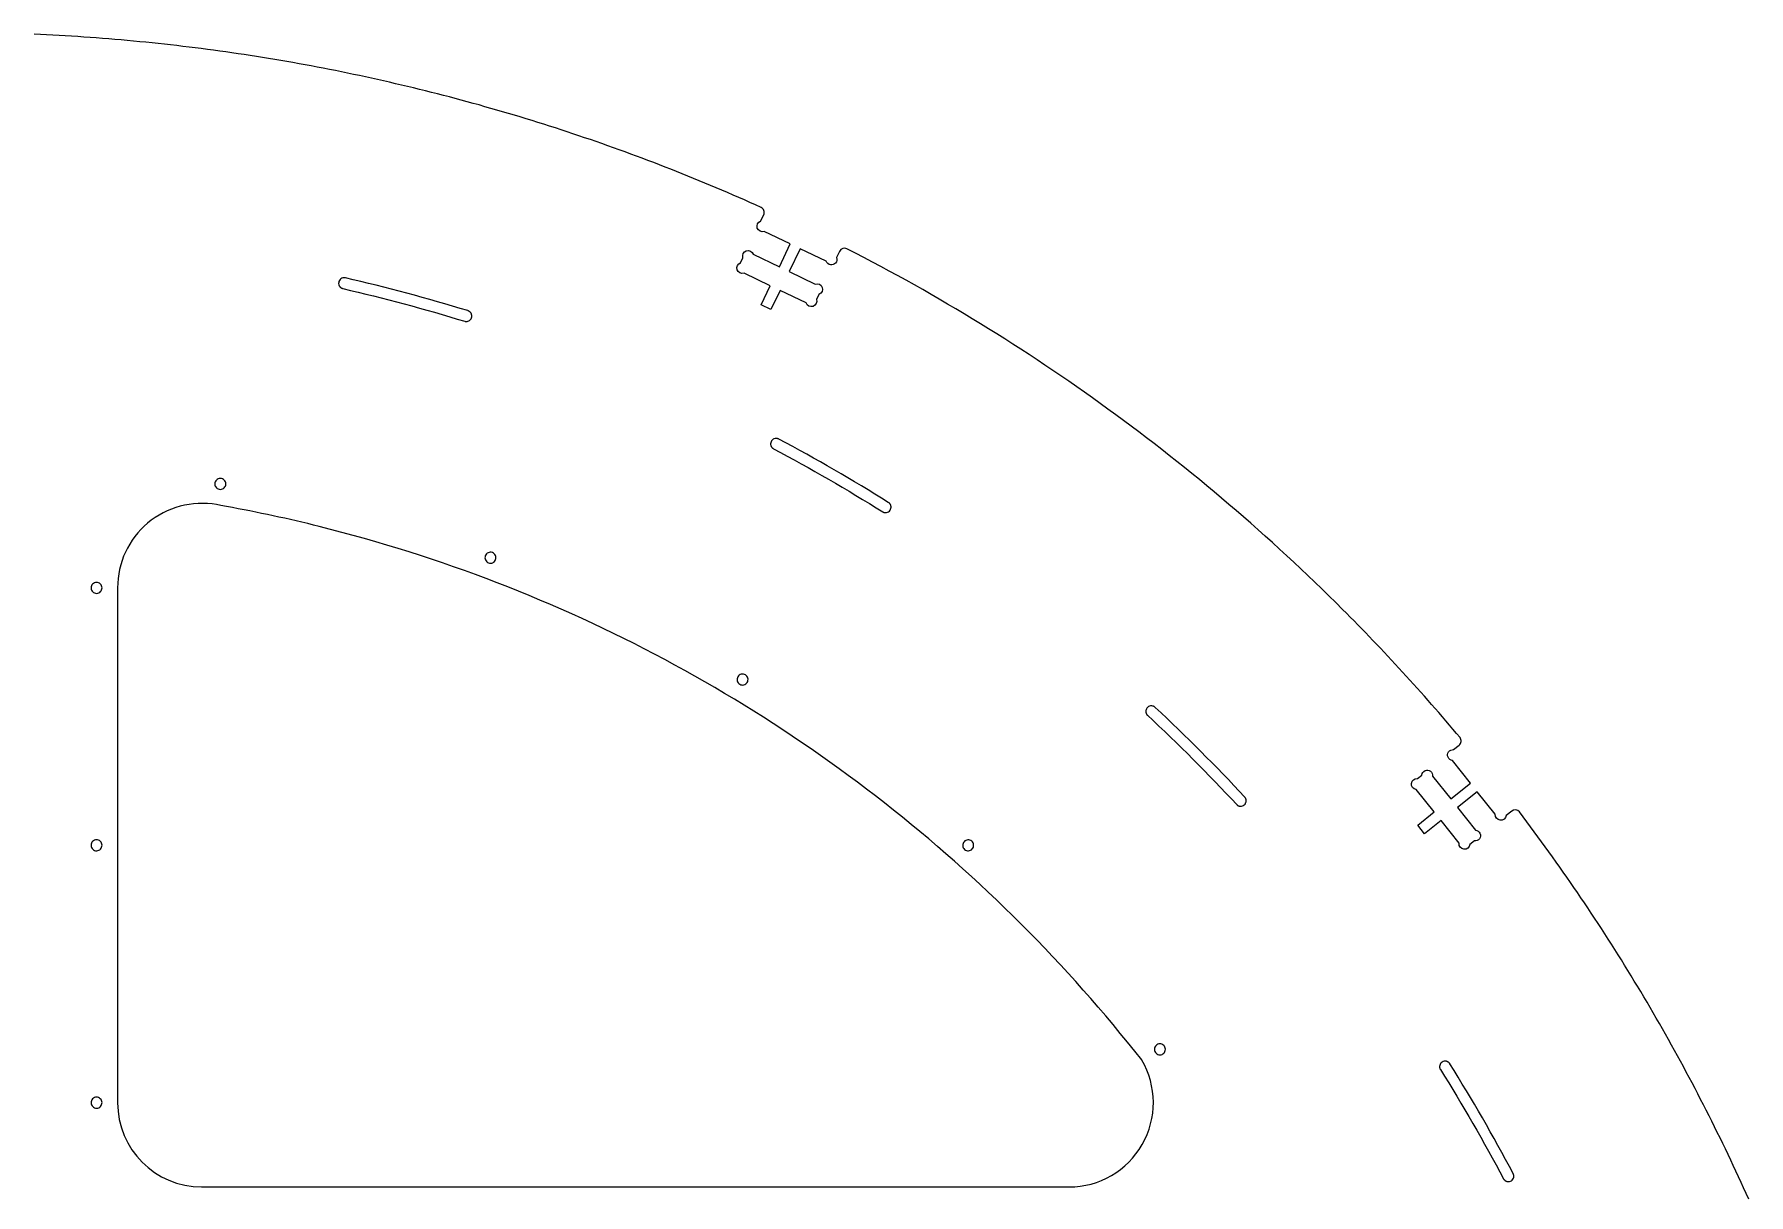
# Model space of a CAD drawing. Extents: x 2 to 157, y -41 to 47.
# Drawn here: x 49.54 to 90.22, y 19.8 to 47.35 of the extents above; entities that cross this region are included whole.
import ezdxf

# ---------------------------------------------------------------- set-up
doc = ezdxf.new("R2010")
doc.units = 0
for name, color, linetype in [('CENTER_DOOR_OPTION', 30, 'CONTINUOUS'), ('OPTIONAL_FIXED_WINDOW', 150, 'CONTINUOUS'), ('SOLID_ENDWALL', 18, 'CONTINUOUS')]:
    doc.layers.add(name, color=color, linetype=linetype)

msp = doc.modelspace()

# ---------------------------------------------------------------- linework, layer by layer
at = {"layer": 'CENTER_DOOR_OPTION'}
msp.add_lwpolyline([(90.222, 19.695), (90.163, 19.828), (90.102, 19.961), (90.042, 20.094), (89.981, 20.227), (89.919, 20.359), (89.857, 20.492), (89.795, 20.624), (89.732, 20.756), (89.669, 20.888), (89.606, 21.019), (89.542, 21.151), (89.477, 21.282), (89.413, 21.413), (89.347, 21.544), (89.282, 21.674), (89.216, 21.805), (89.149, 21.935), (89.082, 22.065), (89.015, 22.195), (88.948, 22.325), (88.879, 22.454), (88.811, 22.583), (88.742, 22.712), (88.673, 22.841), (88.603, 22.97), (88.533, 23.098), (88.462, 23.227), (88.391, 23.355), (88.32, 23.482), (88.248, 23.61), (88.176, 23.737), (88.103, 23.865), (88.03, 23.992), (87.957, 24.118), (87.883, 24.245), (87.809, 24.371), (87.734, 24.497), (87.659, 24.623), (87.584, 24.749), (87.508, 24.874), (87.432, 25), (87.355, 25.125), (87.278, 25.25), (87.2, 25.374), (87.122, 25.499), (87.044, 25.623), (86.966, 25.747), (86.886, 25.87), (86.807, 25.994), (86.727, 26.117), (86.647, 26.24), (86.566, 26.363), (86.485, 26.485), (86.404, 26.608), (86.322, 26.73), (86.239, 26.852), (86.157, 26.973), (86.074, 27.095), (85.99, 27.216), (85.906, 27.337), (85.822, 27.457), (85.737, 27.578), (85.652, 27.698), (85.567, 27.818), (85.481, 27.937), (85.395, 28.057), (85.308, 28.176), (85.221, 28.295), (85.134, 28.414), (85.046, 28.532), (84.957, 28.65), (84.869, 28.768), (84.78, 28.886, 0.414211), (84.597, 28.906), (84.467, 28.803, -1), (84.209, 28.832), (83.781, 29.368), (83.312, 28.994), (83.74, 28.458, -1), (83.711, 28.199), (83.607, 28.117, -1), (83.349, 28.146), (82.921, 28.683), (82.53, 28.371), (82.368, 28.574), (82.759, 28.886), (82.331, 29.422, -1), (82.36, 29.681), (82.464, 29.763, -1), (82.722, 29.734), (83.15, 29.198), (83.619, 29.572), (83.191, 30.108, -1), (83.22, 30.366), (83.35, 30.47, 0.414214), (83.371, 30.652), (83.288, 30.752), (83.204, 30.851), (83.12, 30.949), (83.036, 31.048), (82.952, 31.146), (82.867, 31.244), (82.783, 31.341), (82.697, 31.439), (82.612, 31.536), (82.527, 31.633), (82.441, 31.729), (82.355, 31.825), (82.269, 31.921), (82.182, 32.017), (82.095, 32.113), (82.008, 32.208), (81.921, 32.303), (81.834, 32.397), (81.746, 32.492), (81.658, 32.586), (81.57, 32.68), (81.482, 32.774), (81.393, 32.867), (81.304, 32.96), (81.215, 33.053), (81.126, 33.145), (81.036, 33.238), (80.946, 33.33), (80.856, 33.421), (80.766, 33.513), (80.676, 33.604), (80.585, 33.695), (80.422, 33.857), (80.258, 34.019), (80.093, 34.18), (79.927, 34.34), (79.761, 34.498), (79.594, 34.657), (79.427, 34.814), (79.258, 34.97), (79.089, 35.126), (78.919, 35.28), (78.749, 35.434), (78.578, 35.586), (78.406, 35.738), (78.234, 35.889), (78.061, 36.039), (77.887, 36.188), (77.712, 36.337), (77.537, 36.484), (77.361, 36.63), (77.185, 36.776), (77.008, 36.921), (76.83, 37.064), (76.651, 37.207), (76.472, 37.349), (76.293, 37.49), (76.112, 37.63), (75.931, 37.769), (75.75, 37.907), (75.567, 38.045), (75.384, 38.181), (75.201, 38.316), (75.017, 38.451), (74.832, 38.585), (74.647, 38.717), (74.461, 38.849), (74.274, 38.98), (74.087, 39.11), (73.899, 39.238), (73.711, 39.366), (73.522, 39.493), (73.333, 39.619), (73.143, 39.745), (72.952, 39.869), (72.761, 39.992), (72.569, 40.114), (72.376, 40.236), (72.184, 40.356), (71.99, 40.475), (71.796, 40.594), (71.601, 40.711), (71.406, 40.828), (71.211, 40.944), (71.014, 41.058), (70.818, 41.172), (70.62, 41.285), (70.423, 41.396), (70.224, 41.507), (70.025, 41.617), (69.826, 41.726), (69.626, 41.834), (69.426, 41.94), (69.225, 42.046), (69.023, 42.151), (68.821, 42.255, 0.414211), (68.648, 42.194), (68.576, 42.045, -1), (68.33, 41.959), (67.712, 42.256), (67.452, 41.716), (68.07, 41.418, -1), (68.156, 41.173), (68.099, 41.054, -1), (67.853, 40.968), (67.235, 41.265), (67.018, 40.815), (66.784, 40.928), (67.001, 41.378), (66.382, 41.676, -1), (66.297, 41.921), (66.354, 42.041, -1), (66.599, 42.126), (67.218, 41.829), (67.478, 42.369), (66.86, 42.667, -1), (66.774, 42.912), (66.846, 43.062, 0.414214), (66.785, 43.236), (66.653, 43.295), (66.52, 43.355), (66.387, 43.413), (66.254, 43.472), (66.121, 43.53), (65.987, 43.588), (65.854, 43.645), (65.72, 43.702), (65.586, 43.758), (65.452, 43.814), (65.317, 43.869), (65.183, 43.925), (65.048, 43.979), (64.913, 44.034), (64.778, 44.087), (64.643, 44.141), (64.508, 44.194), (64.372, 44.247), (64.236, 44.299), (64.1, 44.351), (63.964, 44.402), (63.828, 44.453), (63.692, 44.503), (63.555, 44.553), (63.418, 44.603), (63.282, 44.652), (63.145, 44.701), (63.007, 44.75), (62.87, 44.798), (62.732, 44.845), (62.595, 44.892), (62.457, 44.939), (62.319, 44.985), (62.181, 45.031), (62.042, 45.077), (61.904, 45.122), (61.765, 45.166), (61.627, 45.21), (61.488, 45.254), (61.349, 45.297), (61.209, 45.34), (61.07, 45.383), (60.931, 45.425), (60.791, 45.466), (60.651, 45.507), (60.511, 45.548), (60.371, 45.588), (60.231, 45.628), (60.091, 45.668), (59.95, 45.707), (59.809, 45.745), (59.669, 45.783), (59.528, 45.821), (59.387, 45.858), (59.246, 45.895), (59.104, 45.932), (58.963, 45.968), (58.821, 46.003), (58.68, 46.038), (58.538, 46.073), (58.396, 46.107), (58.254, 46.141), (58.112, 46.174), (57.969, 46.207), (57.827, 46.239), (57.684, 46.271), (57.541, 46.303), (57.399, 46.334), (57.256, 46.365), (57.113, 46.395), (56.969, 46.425), (56.826, 46.454), (56.683, 46.483), (56.539, 46.511), (56.395, 46.539), (56.252, 46.567), (56.108, 46.594), (55.964, 46.621), (55.82, 46.647), (55.675, 46.673), (55.531, 46.698), (55.387, 46.723), (55.242, 46.747), (55.097, 46.771), (54.953, 46.795), (54.808, 46.818), (54.663, 46.841), (54.518, 46.863), (54.373, 46.885), (54.227, 46.906), (54.082, 46.927), (53.937, 46.947), (53.791, 46.967), (53.645, 46.987), (53.5, 47.006), (53.354, 47.024), (53.208, 47.042), (53.062, 47.06), (52.916, 47.077), (52.769, 47.094), (52.623, 47.11), (52.477, 47.126), (52.33, 47.141), (52.184, 47.156), (52.037, 47.171), (51.89, 47.185), (51.743, 47.198), (51.597, 47.212), (51.45, 47.224), (51.303, 47.236), (51.155, 47.248), (51.008, 47.259), (50.861, 47.27), (50.713, 47.28), (50.566, 47.29), (50.418, 47.3), (50.271, 47.309), (50.123, 47.317), (49.975, 47.325), (49.828, 47.333), (49.68, 47.34), (49.532, 47.346)], format="xyb", dxfattribs=at)
msp.add_lwpolyline([(90.222, 19.695), (90.163, 19.828), (90.102, 19.961), (90.042, 20.094), (89.981, 20.227), (89.919, 20.359), (89.857, 20.492), (89.795, 20.624), (89.732, 20.756), (89.669, 20.888), (89.606, 21.019), (89.542, 21.151), (89.477, 21.282), (89.413, 21.413), (89.347, 21.544), (89.282, 21.674), (89.216, 21.805), (89.149, 21.935), (89.082, 22.065), (89.015, 22.195), (88.948, 22.325), (88.879, 22.454), (88.811, 22.583), (88.742, 22.712), (88.673, 22.841), (88.603, 22.97), (88.533, 23.098), (88.462, 23.227), (88.391, 23.355), (88.32, 23.482), (88.248, 23.61), (88.176, 23.737), (88.103, 23.865), (88.03, 23.992), (87.957, 24.118), (87.883, 24.245), (87.809, 24.371), (87.734, 24.497), (87.659, 24.623), (87.584, 24.749), (87.508, 24.874), (87.432, 25), (87.355, 25.125), (87.278, 25.25), (87.2, 25.374), (87.122, 25.499), (87.044, 25.623), (86.966, 25.747), (86.886, 25.87), (86.807, 25.994), (86.727, 26.117), (86.647, 26.24), (86.566, 26.363), (86.485, 26.485), (86.404, 26.608), (86.322, 26.73), (86.239, 26.852), (86.157, 26.973), (86.074, 27.095), (85.99, 27.216), (85.906, 27.337), (85.822, 27.457), (85.737, 27.578), (85.652, 27.698), (85.567, 27.818), (85.481, 27.937), (85.395, 28.057), (85.308, 28.176), (85.221, 28.295), (85.134, 28.414), (85.046, 28.532), (84.957, 28.65), (84.869, 28.768), (84.78, 28.886, 0.414211), (84.597, 28.906), (84.467, 28.803, -1), (84.209, 28.832), (83.781, 29.368), (83.312, 28.994), (83.74, 28.458, -1), (83.711, 28.199), (83.607, 28.117, -1), (83.349, 28.146), (82.921, 28.683), (82.53, 28.371), (82.368, 28.574), (82.759, 28.886), (82.331, 29.422, -1), (82.36, 29.681), (82.464, 29.763, -1), (82.722, 29.734), (83.15, 29.198), (83.619, 29.572), (83.191, 30.108, -1), (83.22, 30.366), (83.35, 30.47, 0.414214), (83.371, 30.652), (83.288, 30.752), (83.204, 30.851), (83.12, 30.949), (83.036, 31.048), (82.952, 31.146), (82.867, 31.244), (82.783, 31.341), (82.697, 31.439), (82.612, 31.536), (82.527, 31.633), (82.441, 31.729), (82.355, 31.825), (82.269, 31.921), (82.182, 32.017), (82.095, 32.113), (82.008, 32.208), (81.921, 32.303), (81.834, 32.397), (81.746, 32.492), (81.658, 32.586), (81.57, 32.68), (81.482, 32.774), (81.393, 32.867), (81.304, 32.96), (81.215, 33.053), (81.126, 33.145), (81.036, 33.238), (80.946, 33.33), (80.856, 33.421), (80.766, 33.513), (80.676, 33.604), (80.585, 33.695), (80.422, 33.857), (80.258, 34.019), (80.093, 34.18), (79.927, 34.34), (79.761, 34.498), (79.594, 34.657), (79.427, 34.814), (79.258, 34.97), (79.089, 35.126), (78.919, 35.28), (78.749, 35.434), (78.578, 35.586), (78.406, 35.738), (78.234, 35.889), (78.061, 36.039), (77.887, 36.188), (77.712, 36.337), (77.537, 36.484), (77.361, 36.63), (77.185, 36.776), (77.008, 36.921), (76.83, 37.064), (76.651, 37.207), (76.472, 37.349), (76.293, 37.49), (76.112, 37.63), (75.931, 37.769), (75.75, 37.907), (75.567, 38.045), (75.384, 38.181), (75.201, 38.316), (75.017, 38.451), (74.832, 38.585), (74.647, 38.717), (74.461, 38.849), (74.274, 38.98), (74.087, 39.11), (73.899, 39.238), (73.711, 39.366), (73.522, 39.493), (73.333, 39.619), (73.143, 39.745), (72.952, 39.869), (72.761, 39.992), (72.569, 40.114), (72.376, 40.236), (72.184, 40.356), (71.99, 40.475), (71.796, 40.594), (71.601, 40.711), (71.406, 40.828), (71.211, 40.944), (71.014, 41.058), (70.818, 41.172), (70.62, 41.285), (70.423, 41.396), (70.224, 41.507), (70.025, 41.617), (69.826, 41.726), (69.626, 41.834), (69.426, 41.94), (69.225, 42.046), (69.023, 42.151), (68.821, 42.255, 0.414211), (68.648, 42.194), (68.576, 42.045, -1), (68.33, 41.959), (67.712, 42.256), (67.452, 41.716), (68.07, 41.418, -1), (68.156, 41.173), (68.099, 41.054, -1), (67.853, 40.968), (67.235, 41.265), (67.018, 40.815), (66.784, 40.928), (67.001, 41.378), (66.382, 41.676, -1), (66.297, 41.921), (66.354, 42.041, -1), (66.599, 42.126), (67.218, 41.829), (67.478, 42.369), (66.86, 42.667, -1), (66.774, 42.912), (66.846, 43.062, 0.414214), (66.785, 43.236), (66.653, 43.295), (66.52, 43.355), (66.387, 43.413), (66.254, 43.472), (66.121, 43.53), (65.987, 43.588), (65.854, 43.645), (65.72, 43.702), (65.586, 43.758), (65.452, 43.814), (65.317, 43.869), (65.183, 43.925), (65.048, 43.979), (64.913, 44.034), (64.778, 44.087), (64.643, 44.141), (64.508, 44.194), (64.372, 44.247), (64.236, 44.299), (64.1, 44.351), (63.964, 44.402), (63.828, 44.453), (63.692, 44.503), (63.555, 44.553), (63.418, 44.603), (63.282, 44.652), (63.145, 44.701), (63.007, 44.75), (62.87, 44.798), (62.732, 44.845), (62.595, 44.892), (62.457, 44.939), (62.319, 44.985), (62.181, 45.031), (62.042, 45.077), (61.904, 45.122), (61.765, 45.166), (61.627, 45.21), (61.488, 45.254), (61.349, 45.297), (61.209, 45.34), (61.07, 45.383), (60.931, 45.425), (60.791, 45.466), (60.651, 45.507), (60.511, 45.548), (60.371, 45.588), (60.231, 45.628), (60.091, 45.668), (59.95, 45.707), (59.809, 45.745), (59.669, 45.783), (59.528, 45.821), (59.387, 45.858), (59.246, 45.895), (59.104, 45.932), (58.963, 45.968), (58.821, 46.003), (58.68, 46.038), (58.538, 46.073), (58.396, 46.107), (58.254, 46.141), (58.112, 46.174), (57.969, 46.207), (57.827, 46.239), (57.684, 46.271), (57.541, 46.303), (57.399, 46.334), (57.256, 46.365), (57.113, 46.395), (56.969, 46.425), (56.826, 46.454), (56.683, 46.483), (56.539, 46.511), (56.395, 46.539), (56.252, 46.567), (56.108, 46.594), (55.964, 46.621), (55.82, 46.647), (55.675, 46.673), (55.531, 46.698), (55.387, 46.723), (55.242, 46.747), (55.097, 46.771), (54.953, 46.795), (54.808, 46.818), (54.663, 46.841), (54.518, 46.863), (54.373, 46.885), (54.227, 46.906), (54.082, 46.927), (53.937, 46.947), (53.791, 46.967), (53.645, 46.987), (53.5, 47.006), (53.354, 47.024), (53.208, 47.042), (53.062, 47.06), (52.916, 47.077), (52.769, 47.094), (52.623, 47.11), (52.477, 47.126), (52.33, 47.141), (52.184, 47.156), (52.037, 47.171), (51.89, 47.185), (51.743, 47.198), (51.597, 47.212), (51.45, 47.224), (51.303, 47.236), (51.155, 47.248), (51.008, 47.259), (50.861, 47.27), (50.713, 47.28), (50.566, 47.29), (50.418, 47.3), (50.271, 47.309), (50.123, 47.317), (49.975, 47.325), (49.828, 47.333), (49.68, 47.34), (49.532, 47.346)], format="xyb", dxfattribs=at)
for points in [[(59.753, 40.533), (59.762, 40.531), (59.77, 40.529), (59.778, 40.528), (59.786, 40.528), (59.795, 40.528), (59.803, 40.529), (59.812, 40.531), (59.821, 40.533, 0.414214), (59.914, 40.693), (59.911, 40.702), (59.908, 40.71), (59.904, 40.718), (59.9, 40.726), (59.895, 40.733), (59.89, 40.74), (59.885, 40.747), (59.879, 40.753), (59.873, 40.759), (59.866, 40.764), (59.859, 40.769), (59.852, 40.773), (59.845, 40.777), (59.837, 40.78), (59.829, 40.783), (59.821, 40.786), (59.642, 40.84), (59.462, 40.894), (59.282, 40.947), (59.102, 40.999), (58.922, 41.051), (58.742, 41.101), (58.561, 41.151), (58.38, 41.2), (58.199, 41.248), (58.017, 41.296), (57.835, 41.342), (57.653, 41.388), (57.471, 41.433), (57.289, 41.477), (57.106, 41.521), (56.924, 41.563), (56.915, 41.565), (56.907, 41.567), (56.899, 41.567), (56.89, 41.568), (56.882, 41.568), (56.873, 41.567), (56.864, 41.565), (56.856, 41.563, 0.414214), (56.763, 41.403), (56.766, 41.394), (56.769, 41.386), (56.773, 41.378), (56.777, 41.37), (56.782, 41.363), (56.787, 41.356), (56.792, 41.35), (56.798, 41.344), (56.804, 41.338), (56.811, 41.333), (56.818, 41.328), (56.825, 41.323), (56.832, 41.319), (56.84, 41.316), (56.848, 41.313), (56.856, 41.311), (57.039, 41.268), (57.221, 41.225), (57.404, 41.181), (57.586, 41.136), (57.768, 41.09), (57.949, 41.043), (58.131, 40.996), (58.312, 40.948), (58.493, 40.899), (58.674, 40.849), (58.854, 40.798), (59.035, 40.747), (59.215, 40.695), (59.395, 40.642), (59.574, 40.588)], [(69.673, 36.009), (69.68, 36.005), (69.688, 36.001), (69.695, 35.998), (69.703, 35.996), (69.711, 35.994), (69.72, 35.993), (69.729, 35.992), (69.738, 35.992, 0.414214), (69.869, 36.123), (69.869, 36.132), (69.868, 36.14), (69.866, 36.149), (69.864, 36.158), (69.862, 36.166), (69.859, 36.174), (69.855, 36.181), (69.851, 36.189), (69.846, 36.196), (69.841, 36.203), (69.836, 36.209), (69.83, 36.215), (69.824, 36.221), (69.818, 36.226), (69.811, 36.231), (69.804, 36.236), (69.644, 36.335), (69.485, 36.433), (69.325, 36.531), (69.165, 36.628), (69.004, 36.724), (68.842, 36.82), (68.681, 36.915), (68.519, 37.009), (68.356, 37.103), (68.193, 37.195), (68.03, 37.287), (67.866, 37.379), (67.701, 37.469), (67.537, 37.559), (67.371, 37.648), (67.206, 37.737), (67.199, 37.741), (67.191, 37.744), (67.183, 37.747), (67.175, 37.75), (67.167, 37.752), (67.158, 37.753), (67.149, 37.754), (67.14, 37.754, 0.414214), (67.01, 37.623), (67.01, 37.614), (67.011, 37.606), (67.012, 37.597), (67.014, 37.588), (67.017, 37.58), (67.02, 37.572), (67.024, 37.564), (67.028, 37.557), (67.032, 37.55), (67.037, 37.543), (67.043, 37.537), (67.048, 37.53), (67.054, 37.525), (67.061, 37.519), (67.068, 37.515), (67.075, 37.51), (67.241, 37.422), (67.406, 37.333), (67.571, 37.243), (67.735, 37.152), (67.899, 37.061), (68.062, 36.969), (68.225, 36.876), (68.388, 36.783), (68.55, 36.689), (68.712, 36.594), (68.873, 36.498), (69.034, 36.402), (69.194, 36.305), (69.354, 36.207), (69.514, 36.108)], [(78.074, 29.06), (78.08, 29.054), (78.086, 29.048), (78.093, 29.043), (78.1, 29.039), (78.107, 29.035), (78.115, 29.032), (78.123, 29.029), (78.132, 29.026, 0.414214), (78.292, 29.118), (78.294, 29.127), (78.296, 29.136), (78.297, 29.145), (78.297, 29.153), (78.297, 29.162), (78.296, 29.171), (78.294, 29.179), (78.292, 29.187), (78.29, 29.195), (78.287, 29.203), (78.283, 29.211), (78.279, 29.218), (78.275, 29.225), (78.27, 29.232), (78.264, 29.239), (78.259, 29.245), (78.131, 29.382), (78.002, 29.518), (77.873, 29.654), (77.743, 29.789), (77.613, 29.924), (77.481, 30.058), (77.35, 30.191), (77.218, 30.324), (77.085, 30.457), (76.951, 30.588), (76.817, 30.72), (76.683, 30.85), (76.547, 30.98), (76.411, 31.11), (76.275, 31.239), (76.138, 31.367), (76.132, 31.373), (76.125, 31.378), (76.119, 31.383), (76.111, 31.387), (76.104, 31.391), (76.096, 31.395), (76.088, 31.398), (76.079, 31.401, 0.414214), (75.919, 31.308), (75.917, 31.299), (75.916, 31.291), (75.915, 31.282), (75.915, 31.273), (75.915, 31.265), (75.916, 31.256), (75.917, 31.248), (75.919, 31.239), (75.922, 31.231), (75.925, 31.223), (75.928, 31.216), (75.932, 31.208), (75.937, 31.201), (75.942, 31.194), (75.947, 31.188), (75.953, 31.182), (76.09, 31.054), (76.226, 30.925), (76.362, 30.795), (76.498, 30.665), (76.632, 30.535), (76.766, 30.404), (76.9, 30.272), (77.033, 30.139), (77.165, 30.006), (77.297, 29.873), (77.428, 29.739), (77.558, 29.604), (77.688, 29.469), (77.817, 29.333), (77.946, 29.197)], [(82.905, 22.776), (83.004, 22.617), (83.102, 22.458), (83.199, 22.299), (83.296, 22.138), (83.392, 21.978), (83.488, 21.817), (83.582, 21.655), (83.676, 21.493), (83.77, 21.33), (83.863, 21.167), (83.955, 21.003), (84.046, 20.839), (84.136, 20.674), (84.226, 20.509), (84.316, 20.344), (84.404, 20.178), (84.409, 20.17), (84.413, 20.164), (84.419, 20.157), (84.425, 20.151), (84.431, 20.145), (84.437, 20.14), (84.444, 20.135), (84.451, 20.13), (84.459, 20.126), (84.466, 20.123), (84.474, 20.12), (84.482, 20.117), (84.491, 20.115), (84.5, 20.113), (84.508, 20.113), (84.517, 20.112, 0.414214), (84.648, 20.243), (84.648, 20.252), (84.647, 20.261), (84.646, 20.269), (84.644, 20.277), (84.641, 20.286), (84.638, 20.293), (84.635, 20.301), (84.631, 20.308), (84.542, 20.475), (84.453, 20.64), (84.363, 20.805), (84.272, 20.97), (84.181, 21.134), (84.089, 21.298), (83.996, 21.461), (83.903, 21.624), (83.809, 21.786), (83.714, 21.947), (83.619, 22.109), (83.523, 22.269), (83.426, 22.429), (83.328, 22.589), (83.23, 22.748), (83.131, 22.907), (83.127, 22.914), (83.122, 22.921), (83.117, 22.927), (83.111, 22.934), (83.105, 22.939), (83.098, 22.945), (83.091, 22.95), (83.084, 22.954), (83.077, 22.958), (83.069, 22.962), (83.061, 22.965), (83.053, 22.968), (83.045, 22.97), (83.036, 22.971), (83.027, 22.972), (83.018, 22.972, 0.414214), (82.887, 22.841), (82.887, 22.832), (82.888, 22.823), (82.889, 22.815), (82.891, 22.807), (82.893, 22.799), (82.896, 22.791), (82.9, 22.784)]]:
    msp.add_lwpolyline(points, format="xyb", close=True, dxfattribs=at)
at = {"layer": 'OPTIONAL_FIXED_WINDOW'}
for points in [[(53.951, 36.803, 0.414214), (53.821, 36.673, 0.414214), (53.951, 36.543, 0.414214), (54.081, 36.673, 0.414214)], [(53.963, 36.163), (53.863, 36.181, 0.467483), (51.513, 34.207), (51.513, 21.986, 0.413318), (53.507, 19.986), (74.093, 19.986, 0.57979), (75.818, 22.999), (75.818, 23), (75.65, 23.212), (75.48, 23.423), (75.309, 23.632), (75.136, 23.841), (74.962, 24.048), (74.787, 24.253), (74.609, 24.458), (74.431, 24.66), (74.25, 24.862), (74.069, 25.062), (73.886, 25.261), (73.701, 25.458), (73.515, 25.654), (73.327, 25.849), (73.139, 26.042), (72.948, 26.234), (72.756, 26.424), (72.563, 26.613), (72.368, 26.8), (72.172, 26.986), (71.975, 27.171), (71.776, 27.354), (71.576, 27.535), (71.374, 27.715), (71.171, 27.893), (70.967, 28.07), (70.762, 28.246), (70.555, 28.42), (70.346, 28.592), (70.137, 28.763), (69.926, 28.932), (69.714, 29.1), (69.5, 29.266), (69.286, 29.43), (69.07, 29.593), (68.852, 29.755), (68.634, 29.914), (68.414, 30.072), (68.193, 30.229), (67.971, 30.384), (67.747, 30.537), (67.523, 30.689), (67.297, 30.838), (67.07, 30.987), (66.842, 31.133), (66.612, 31.278), (66.382, 31.421), (66.15, 31.563), (65.917, 31.702), (65.683, 31.841), (65.448, 31.977), (65.211, 32.111), (64.974, 32.244), (64.735, 32.375), (64.496, 32.505), (64.255, 32.632), (64.013, 32.758), (63.77, 32.882), (63.526, 33.004), (63.281, 33.124), (63.035, 33.243), (62.788, 33.36), (62.54, 33.475), (62.291, 33.588), (62.041, 33.699), (61.79, 33.809), (61.537, 33.916), (61.284, 34.022), (61.03, 34.125), (60.775, 34.227), (60.519, 34.327), (60.262, 34.426), (60.004, 34.522), (59.745, 34.616), (59.485, 34.708), (59.224, 34.799), (58.962, 34.887), (58.699, 34.974), (58.436, 35.058), (58.171, 35.141), (57.906, 35.222), (57.64, 35.3), (57.373, 35.377), (57.105, 35.451), (56.836, 35.524), (56.566, 35.595), (56.293, 35.664), (56.16, 35.697), (56.024, 35.73), (55.888, 35.762), (55.752, 35.794), (55.615, 35.826), (55.479, 35.857), (55.342, 35.887), (55.205, 35.917), (55.068, 35.947), (54.93, 35.975), (54.793, 36.004), (54.655, 36.032), (54.517, 36.059), (54.378, 36.086), (54.24, 36.112), (54.101, 36.138)], [(60.316, 34.8, 0.414214), (60.483, 34.877, 0.414214), (60.407, 35.044, 0.414214), (60.24, 34.967, 0.414214)], [(50.885, 34.229, 0.414214), (50.991, 34.078, 0.414214), (51.141, 34.183, 0.414214), (51.036, 34.334, 0.414214)], [(66.277, 31.918, 0.414214), (66.455, 31.962, 0.414214), (66.411, 32.141, 0.414214), (66.232, 32.096, 0.414214)], [(50.885, 28.119, 0.414214), (50.991, 27.968, 0.414214), (51.141, 28.073, 0.414214), (51.036, 28.224, 0.414214)], [(71.613, 27.997, 0.414214), (71.797, 28.009, 0.414214), (71.785, 28.193, 0.414214), (71.602, 28.181, 0.414214)], [(76.142, 23.179, 0.414214), (76.322, 23.145, 0.414214), (76.357, 23.325, 0.414214), (76.176, 23.36, 0.414214)], [(50.991, 21.858, 0.414214), (51.141, 21.964, 0.414214), (51.036, 22.114, 0.414214), (50.885, 22.009, 0.414214)]]:
    msp.add_lwpolyline(points, format="xyb", close=True, dxfattribs=at)
at = {"layer": 'SOLID_ENDWALL'}
msp.add_lwpolyline([(90.222, 19.695), (90.163, 19.828), (90.102, 19.961), (90.042, 20.094), (89.981, 20.227), (89.919, 20.359), (89.857, 20.492), (89.795, 20.624), (89.732, 20.756), (89.669, 20.888), (89.606, 21.019), (89.542, 21.151), (89.477, 21.282), (89.413, 21.413), (89.347, 21.544), (89.282, 21.674), (89.216, 21.805), (89.149, 21.935), (89.082, 22.065), (89.015, 22.195), (88.948, 22.325), (88.879, 22.454), (88.811, 22.583), (88.742, 22.712), (88.673, 22.841), (88.603, 22.97), (88.533, 23.098), (88.462, 23.227), (88.391, 23.355), (88.32, 23.482), (88.248, 23.61), (88.176, 23.737), (88.103, 23.865), (88.03, 23.992), (87.957, 24.118), (87.883, 24.245), (87.809, 24.371), (87.734, 24.497), (87.659, 24.623), (87.584, 24.749), (87.508, 24.874), (87.432, 25), (87.355, 25.125), (87.278, 25.25), (87.2, 25.374), (87.122, 25.499), (87.044, 25.623), (86.966, 25.747), (86.886, 25.87), (86.807, 25.994), (86.727, 26.117), (86.647, 26.24), (86.566, 26.363), (86.485, 26.485), (86.404, 26.608), (86.322, 26.73), (86.239, 26.852), (86.157, 26.973), (86.074, 27.095), (85.99, 27.216), (85.906, 27.337), (85.822, 27.457), (85.737, 27.578), (85.652, 27.698), (85.567, 27.818), (85.481, 27.937), (85.395, 28.057), (85.308, 28.176), (85.221, 28.295), (85.134, 28.414), (85.046, 28.532), (84.957, 28.65), (84.869, 28.768), (84.78, 28.886, 0.414211), (84.597, 28.906), (84.467, 28.803, -1), (84.209, 28.832), (83.781, 29.368), (83.312, 28.994), (83.74, 28.458, -1), (83.711, 28.199), (83.607, 28.117, -1), (83.349, 28.146), (82.921, 28.683), (82.53, 28.371), (82.368, 28.574), (82.759, 28.886), (82.331, 29.422, -1), (82.36, 29.681), (82.464, 29.763, -1), (82.722, 29.734), (83.15, 29.198), (83.619, 29.572), (83.191, 30.108, -1), (83.22, 30.366), (83.35, 30.47, 0.414214), (83.371, 30.652), (83.288, 30.752), (83.204, 30.851), (83.12, 30.949), (83.036, 31.048), (82.952, 31.146), (82.867, 31.244), (82.783, 31.341), (82.697, 31.439), (82.612, 31.536), (82.527, 31.633), (82.441, 31.729), (82.355, 31.825), (82.269, 31.921), (82.182, 32.017), (82.095, 32.113), (82.008, 32.208), (81.921, 32.303), (81.834, 32.397), (81.746, 32.492), (81.658, 32.586), (81.57, 32.68), (81.482, 32.774), (81.393, 32.867), (81.304, 32.96), (81.215, 33.053), (81.126, 33.145), (81.036, 33.238), (80.946, 33.33), (80.856, 33.421), (80.766, 33.513), (80.676, 33.604), (80.585, 33.695), (80.422, 33.857), (80.258, 34.019), (80.093, 34.18), (79.927, 34.34), (79.761, 34.498), (79.594, 34.657), (79.427, 34.814), (79.258, 34.97), (79.089, 35.126), (78.919, 35.28), (78.749, 35.434), (78.578, 35.586), (78.406, 35.738), (78.234, 35.889), (78.061, 36.039), (77.887, 36.188), (77.712, 36.337), (77.537, 36.484), (77.361, 36.63), (77.185, 36.776), (77.008, 36.921), (76.83, 37.064), (76.651, 37.207), (76.472, 37.349), (76.293, 37.49), (76.112, 37.63), (75.931, 37.769), (75.75, 37.907), (75.567, 38.045), (75.384, 38.181), (75.201, 38.316), (75.017, 38.451), (74.832, 38.585), (74.647, 38.717), (74.461, 38.849), (74.274, 38.98), (74.087, 39.11), (73.899, 39.238), (73.711, 39.366), (73.522, 39.493), (73.333, 39.619), (73.143, 39.745), (72.952, 39.869), (72.761, 39.992), (72.569, 40.114), (72.376, 40.236), (72.184, 40.356), (71.99, 40.475), (71.796, 40.594), (71.601, 40.711), (71.406, 40.828), (71.211, 40.944), (71.014, 41.058), (70.818, 41.172), (70.62, 41.285), (70.423, 41.396), (70.224, 41.507), (70.025, 41.617), (69.826, 41.726), (69.626, 41.834), (69.426, 41.94), (69.225, 42.046), (69.023, 42.151), (68.821, 42.255, 0.414211), (68.648, 42.194), (68.576, 42.045, -1), (68.33, 41.959), (67.712, 42.256), (67.452, 41.716), (68.07, 41.418, -1), (68.156, 41.173), (68.099, 41.054, -1), (67.853, 40.968), (67.235, 41.265), (67.018, 40.815), (66.784, 40.928), (67.001, 41.378), (66.382, 41.676, -1), (66.297, 41.921), (66.354, 42.041, -1), (66.599, 42.126), (67.218, 41.829), (67.478, 42.369), (66.86, 42.667, -1), (66.774, 42.912), (66.846, 43.062, 0.414214), (66.785, 43.236), (66.653, 43.295), (66.52, 43.355), (66.387, 43.413), (66.254, 43.472), (66.121, 43.53), (65.987, 43.588), (65.854, 43.645), (65.72, 43.702), (65.586, 43.758), (65.452, 43.814), (65.317, 43.869), (65.183, 43.925), (65.048, 43.979), (64.913, 44.034), (64.778, 44.087), (64.643, 44.141), (64.508, 44.194), (64.372, 44.247), (64.236, 44.299), (64.1, 44.351), (63.964, 44.402), (63.828, 44.453), (63.692, 44.503), (63.555, 44.553), (63.418, 44.603), (63.282, 44.652), (63.145, 44.701), (63.007, 44.75), (62.87, 44.798), (62.732, 44.845), (62.595, 44.892), (62.457, 44.939), (62.319, 44.985), (62.181, 45.031), (62.042, 45.077), (61.904, 45.122), (61.765, 45.166), (61.627, 45.21), (61.488, 45.254), (61.349, 45.297), (61.209, 45.34), (61.07, 45.383), (60.931, 45.425), (60.791, 45.466), (60.651, 45.507), (60.511, 45.548), (60.371, 45.588), (60.231, 45.628), (60.091, 45.668), (59.95, 45.707), (59.809, 45.745), (59.669, 45.783), (59.528, 45.821), (59.387, 45.858), (59.246, 45.895), (59.104, 45.932), (58.963, 45.968), (58.821, 46.003), (58.68, 46.038), (58.538, 46.073), (58.396, 46.107), (58.254, 46.141), (58.112, 46.174), (57.969, 46.207), (57.827, 46.239), (57.684, 46.271), (57.541, 46.303), (57.399, 46.334), (57.256, 46.365), (57.113, 46.395), (56.969, 46.425), (56.826, 46.454), (56.683, 46.483), (56.539, 46.511), (56.395, 46.539), (56.252, 46.567), (56.108, 46.594), (55.964, 46.621), (55.82, 46.647), (55.675, 46.673), (55.531, 46.698), (55.387, 46.723), (55.242, 46.747), (55.097, 46.771), (54.953, 46.795), (54.808, 46.818), (54.663, 46.841), (54.518, 46.863), (54.373, 46.885), (54.227, 46.906), (54.082, 46.927), (53.937, 46.947), (53.791, 46.967), (53.645, 46.987), (53.5, 47.006), (53.354, 47.024), (53.208, 47.042), (53.062, 47.06), (52.916, 47.077), (52.769, 47.094), (52.623, 47.11), (52.477, 47.126), (52.33, 47.141), (52.184, 47.156), (52.037, 47.171), (51.89, 47.185), (51.743, 47.198), (51.597, 47.212), (51.45, 47.224), (51.303, 47.236), (51.155, 47.248), (51.008, 47.259), (50.861, 47.27), (50.713, 47.28), (50.566, 47.29), (50.418, 47.3), (50.271, 47.309), (50.123, 47.317), (49.975, 47.325), (49.828, 47.333), (49.68, 47.34), (49.532, 47.346)], format="xyb", dxfattribs=at)
for points in [[(59.753, 40.533), (59.762, 40.531), (59.77, 40.529), (59.778, 40.528), (59.786, 40.528), (59.795, 40.528), (59.803, 40.529), (59.812, 40.531), (59.821, 40.533, 0.414214), (59.914, 40.693), (59.911, 40.702), (59.908, 40.71), (59.904, 40.718), (59.9, 40.726), (59.895, 40.733), (59.89, 40.74), (59.885, 40.747), (59.879, 40.753), (59.873, 40.759), (59.866, 40.764), (59.859, 40.769), (59.852, 40.773), (59.845, 40.777), (59.837, 40.78), (59.829, 40.783), (59.821, 40.786), (59.642, 40.84), (59.462, 40.894), (59.282, 40.947), (59.102, 40.999), (58.922, 41.051), (58.742, 41.101), (58.561, 41.151), (58.38, 41.2), (58.199, 41.248), (58.017, 41.296), (57.835, 41.342), (57.653, 41.388), (57.471, 41.433), (57.289, 41.477), (57.106, 41.521), (56.924, 41.563), (56.915, 41.565), (56.907, 41.567), (56.899, 41.567), (56.89, 41.568), (56.882, 41.568), (56.873, 41.567), (56.864, 41.565), (56.856, 41.563, 0.414214), (56.763, 41.403), (56.766, 41.394), (56.769, 41.386), (56.773, 41.378), (56.777, 41.37), (56.782, 41.363), (56.787, 41.356), (56.792, 41.35), (56.798, 41.344), (56.804, 41.338), (56.811, 41.333), (56.818, 41.328), (56.825, 41.323), (56.832, 41.319), (56.84, 41.316), (56.848, 41.313), (56.856, 41.311), (57.039, 41.268), (57.221, 41.225), (57.404, 41.181), (57.586, 41.136), (57.768, 41.09), (57.949, 41.043), (58.131, 40.996), (58.312, 40.948), (58.493, 40.899), (58.674, 40.849), (58.854, 40.798), (59.035, 40.747), (59.215, 40.695), (59.395, 40.642), (59.574, 40.588)], [(69.673, 36.009), (69.68, 36.005), (69.688, 36.001), (69.695, 35.998), (69.703, 35.996), (69.711, 35.994), (69.72, 35.993), (69.729, 35.992), (69.738, 35.992, 0.414214), (69.869, 36.123), (69.869, 36.132), (69.868, 36.14), (69.866, 36.149), (69.864, 36.158), (69.862, 36.166), (69.859, 36.174), (69.855, 36.181), (69.851, 36.189), (69.846, 36.196), (69.841, 36.203), (69.836, 36.209), (69.83, 36.215), (69.824, 36.221), (69.818, 36.226), (69.811, 36.231), (69.804, 36.236), (69.644, 36.335), (69.485, 36.433), (69.325, 36.531), (69.165, 36.628), (69.004, 36.724), (68.842, 36.82), (68.681, 36.915), (68.519, 37.009), (68.356, 37.103), (68.193, 37.195), (68.03, 37.287), (67.866, 37.379), (67.701, 37.469), (67.537, 37.559), (67.371, 37.648), (67.206, 37.737), (67.199, 37.741), (67.191, 37.744), (67.183, 37.747), (67.175, 37.75), (67.167, 37.752), (67.158, 37.753), (67.149, 37.754), (67.14, 37.754, 0.414214), (67.01, 37.623), (67.01, 37.614), (67.011, 37.606), (67.012, 37.597), (67.014, 37.588), (67.017, 37.58), (67.02, 37.572), (67.024, 37.564), (67.028, 37.557), (67.032, 37.55), (67.037, 37.543), (67.043, 37.537), (67.048, 37.53), (67.054, 37.525), (67.061, 37.519), (67.068, 37.515), (67.075, 37.51), (67.241, 37.422), (67.406, 37.333), (67.571, 37.243), (67.735, 37.152), (67.899, 37.061), (68.062, 36.969), (68.225, 36.876), (68.388, 36.783), (68.55, 36.689), (68.712, 36.594), (68.873, 36.498), (69.034, 36.402), (69.194, 36.305), (69.354, 36.207), (69.514, 36.108)], [(78.074, 29.06), (78.08, 29.054), (78.086, 29.048), (78.093, 29.043), (78.1, 29.039), (78.107, 29.035), (78.115, 29.032), (78.123, 29.029), (78.132, 29.026, 0.414214), (78.292, 29.118), (78.294, 29.127), (78.296, 29.136), (78.297, 29.145), (78.297, 29.153), (78.297, 29.162), (78.296, 29.171), (78.294, 29.179), (78.292, 29.187), (78.29, 29.195), (78.287, 29.203), (78.283, 29.211), (78.279, 29.218), (78.275, 29.225), (78.27, 29.232), (78.264, 29.239), (78.259, 29.245), (78.131, 29.382), (78.002, 29.518), (77.873, 29.654), (77.743, 29.789), (77.613, 29.924), (77.481, 30.058), (77.35, 30.191), (77.218, 30.324), (77.085, 30.457), (76.951, 30.588), (76.817, 30.72), (76.683, 30.85), (76.547, 30.98), (76.411, 31.11), (76.275, 31.239), (76.138, 31.367), (76.132, 31.373), (76.125, 31.378), (76.119, 31.383), (76.111, 31.387), (76.104, 31.391), (76.096, 31.395), (76.088, 31.398), (76.079, 31.401, 0.414214), (75.919, 31.308), (75.917, 31.299), (75.916, 31.291), (75.915, 31.282), (75.915, 31.273), (75.915, 31.265), (75.916, 31.256), (75.917, 31.248), (75.919, 31.239), (75.922, 31.231), (75.925, 31.223), (75.928, 31.216), (75.932, 31.208), (75.937, 31.201), (75.942, 31.194), (75.947, 31.188), (75.953, 31.182), (76.09, 31.054), (76.226, 30.925), (76.362, 30.795), (76.498, 30.665), (76.632, 30.535), (76.766, 30.404), (76.9, 30.272), (77.033, 30.139), (77.165, 30.006), (77.297, 29.873), (77.428, 29.739), (77.558, 29.604), (77.688, 29.469), (77.817, 29.333), (77.946, 29.197)], [(82.905, 22.776), (83.004, 22.617), (83.102, 22.458), (83.199, 22.299), (83.296, 22.138), (83.392, 21.978), (83.488, 21.817), (83.582, 21.655), (83.676, 21.493), (83.77, 21.33), (83.863, 21.167), (83.955, 21.003), (84.046, 20.839), (84.136, 20.674), (84.226, 20.509), (84.316, 20.344), (84.404, 20.178), (84.409, 20.17), (84.413, 20.164), (84.419, 20.157), (84.425, 20.151), (84.431, 20.145), (84.437, 20.14), (84.444, 20.135), (84.451, 20.13), (84.459, 20.126), (84.466, 20.123), (84.474, 20.12), (84.482, 20.117), (84.491, 20.115), (84.5, 20.113), (84.508, 20.113), (84.517, 20.112, 0.414214), (84.648, 20.243), (84.648, 20.252), (84.647, 20.261), (84.646, 20.269), (84.644, 20.277), (84.641, 20.286), (84.638, 20.293), (84.635, 20.301), (84.631, 20.308), (84.542, 20.475), (84.453, 20.64), (84.363, 20.805), (84.272, 20.97), (84.181, 21.134), (84.089, 21.298), (83.996, 21.461), (83.903, 21.624), (83.809, 21.786), (83.714, 21.947), (83.619, 22.109), (83.523, 22.269), (83.426, 22.429), (83.328, 22.589), (83.23, 22.748), (83.131, 22.907), (83.127, 22.914), (83.122, 22.921), (83.117, 22.927), (83.111, 22.934), (83.105, 22.939), (83.098, 22.945), (83.091, 22.95), (83.084, 22.954), (83.077, 22.958), (83.069, 22.962), (83.061, 22.965), (83.053, 22.968), (83.045, 22.97), (83.036, 22.971), (83.027, 22.972), (83.018, 22.972, 0.414214), (82.887, 22.841), (82.887, 22.832), (82.888, 22.823), (82.889, 22.815), (82.891, 22.807), (82.893, 22.799), (82.896, 22.791), (82.9, 22.784)]]:
    msp.add_lwpolyline(points, format="xyb", close=True, dxfattribs=at)

doc.saveas('drawing.dxf')
